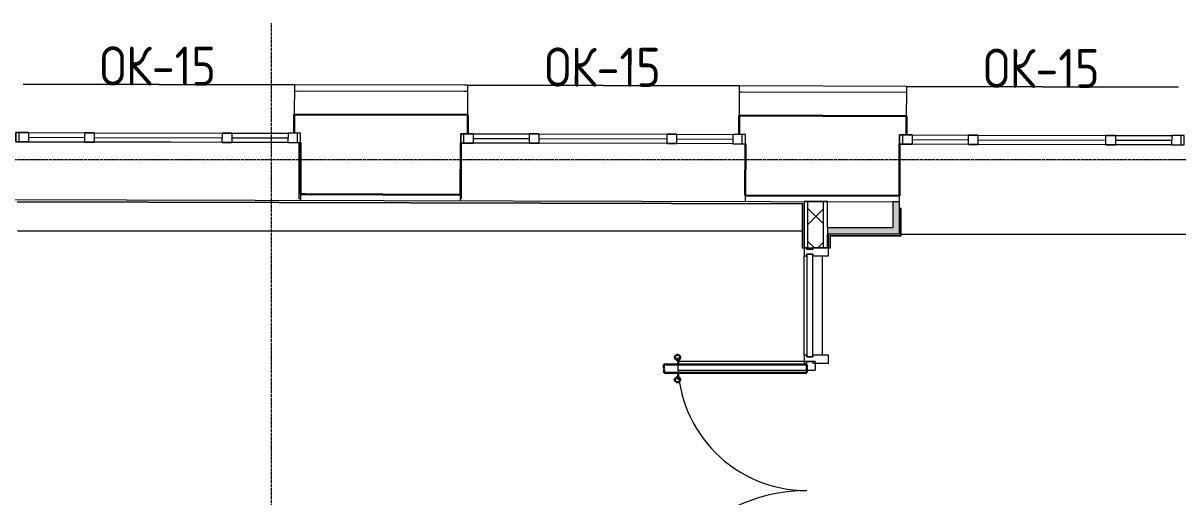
# Model space of a CAD drawing. Header units: millimetres. Extents: x -10178924 to 11692288, y -947381 to 58396.
# Drawn here: x 16460 to 23845, y -264191 to -261163 of the extents above; entities that cross this region are included whole.
import ezdxf

# ---------------------------------------------------------------- set-up
doc = ezdxf.new("R2010")
doc.units = ezdxf.units.MM
doc.linetypes.add('ADSK_Линия сетки', pattern=[25, 20, -2.5, 0, -2.5])
doc.linetypes.add('ADSK_Штриховая_ш3 п1_5', pattern=[4.5, 3, -1.5])
for name, color, linetype, lineweight in [('_ Окна', 7, 'Continuous', 9), ('Витраж', 7, 'Continuous', 9), ('Двери', 7, 'Continuous', 9), ('Марки окон', 7, 'Continuous', 20), ('Окна', 7, 'Continuous', 9), ('Оси', 253, 'Continuous', 9), ('Панели витража', 7, 'Continuous', 9), ('Перекрытие', 7, 'Continuous', 18), ('Стены внутренние', 7, 'Continuous', 18), ('Стены наружные', 7, 'Continuous', 18), ('Стены несущие', 7, 'Continuous', 30), ('Стены отделка', 7, 'Continuous', 30), ('Стены штриховка', 7, 'Continuous', 9), ('ШТРИХОВКА', 252, 'Continuous', 15)]:
    doc.layers.add(name, color=color, linetype=linetype, lineweight=lineweight)
doc.layers.add('Линии', color=7, linetype='Continuous', lineweight=9, true_color=0x00a600)
doc.styles.add('GOST Common_2', font='GOST_Common.ttf', dxfattribs={"width": 0.9, "height": 250})

# ---------------------------------------------------------------- blocks, each defined once
blk = doc.blocks.new('Системная панель - Стекло - 40мм-6453914-План 3-го этажа')
at = {"layer": 'Панели витража', "lineweight": 18}
for p, q in [((327.5, 40), (-327.5, 40)), ((-327.5, 40), (-327.5, 0)), ((327.5, 0), (327.5, 40)), ((-327.5, 0), (327.5, 0))]:
    blk.add_line(p, q, dxfattribs=at)
blk = doc.blocks.new('Витражная двухстворчатая дверь - Входная двухстворчатая левая-6453916-План 3-го этажа')
at = {"layer": 'Двери'}
for p, q in [((-945, 55), (-890, 55)), ((-945, 55), (-945, -825)), ((-890, -825), (-890, 55)), ((890, 55), (945, 55)), ((890, -1044.8), (890, 55)), ((945, -1044.8), (945, 55)), ((-945, -825), (-890, -825)), ((890, -1044.8), (945, -1044.8)), ((945, -1044.8), (890, -1044.8))]:
    blk.add_line(p, q, dxfattribs=at)
for centre, radius, start, end in [((-945, 0), 825, 270, 0), ((925, 0), 1045, 180, 271.09664)]:
    blk.add_arc(centre, radius, start, end, dxfattribs=at)
blk = doc.blocks.new('Прямоугольный импост - Импост структурный с накладкой - 160мм-6453677-План 3-го этажа')
at = {"layer": 'Витраж', "lineweight": 18}
for p, q in [((-25, 0), (-25, 17)), ((-25, 17), (25, 17)), ((-15, 0), (-25, 0)), ((-15, -40), (-15, 0)), ((25, 0), (15, 0)), ((15, 0), (15, -40)), ((25, 17), (25, 0)), ((-25, -140), (-25, -40)), ((-25, -40), (-15, -40)), ((15, -40), (25, -40)), ((25, -40), (25, -140)), ((25, -140), (-25, -140))]:
    blk.add_line(p, q, dxfattribs=at)
blk = doc.blocks.new('Прямоугольный импост - Импост структурный с накладкой - 100мм-5749400-План 3-го этажа')
at = {"layer": 'Витраж'}
for p, q in [((21454.4, 11694), (21454.4, 12329)), ((21571.4, 11694), (21571.4, 12329))]:
    blk.add_line(p, q, dxfattribs=at)
blk = doc.blocks.new('Прямоугольный импост - Импост структурный с накладкой - 160мм-6453803-План 3-го этажа')
at = {"layer": 'Витраж', "lineweight": 18}
for p, q in [((0, 17), (-50, 17)), ((-50, 17), (-50, 0)), ((-50, 0), (-40, 0)), ((-40, 0), (-40, -40)), ((-10, -40), (-10, 0)), ((-10, 0), (0, 0)), ((0, 0), (0, 17)), ((-40, -40), (-50, -40)), ((-50, -40), (-50, -140)), ((0, -40), (-10, -40)), ((0, -140), (0, -40)), ((-50, -140), (0, -140))]:
    blk.add_line(p, q, dxfattribs=at)
blk = doc.blocks.new('окно трехпол с фрамугой - 1800 и 1820х2300_h___нов_ ок15-V17-План 3-го этажа')
at = {"layer": '_ Окна', "lineweight": 18}
for p, q in [((-910, 75), (-910, 135)), ((-910, 135), (-830, 135)), ((-830, 75), (-910, 75)), ((-830, 135), (-830, 75)), ((-470, 75), (-470, 135)), ((-470, 135), (-410, 135)), ((-410, 75), (-470, 75)), ((-410, 135), (-410, 75)), ((410, 75), (410, 135)), ((410, 135), (470, 135)), ((470, 75), (410, 75)), ((470, 135), (470, 75)), ((830, 135), (830, 75)), ((910, 135), (830, 135)), ((830, 75), (910, 75)), ((910, 75), (910, 135))]:
    blk.add_line(p, q, dxfattribs=at)
at = {"layer": '_ Окна'}
for p, q in [((-890, 75), (-890, 135)), ((-830, 105), (-470, 105)), ((-410, 105), (410, 105)), ((470, 105), (830, 105)), ((890, 75), (890, 135))]:
    blk.add_line(p, q, dxfattribs=at)
at = {"layer": 'Окна'}
for p, q in [((-910, 135), (-910, 75)), ((-830, 135), (-910, 135)), ((-910, 75), (-830, 75)), ((-830, 135), (-470, 135)), ((-470, 75), (-830, 75)), ((-410, 135), (-470, 135)), ((-470, 75), (-410, 75)), ((-410, 135), (410, 135)), ((410, 75), (-410, 75)), ((470, 135), (410, 135)), ((410, 75), (470, 75)), ((470, 135), (830, 135)), ((830, 75), (470, 75)), ((910, 135), (830, 135)), ((830, 75), (910, 75)), ((910, 75), (910, 135))]:
    blk.add_line(p, q, dxfattribs=at)
blk = doc.blocks.new('окно трехпол с фрамугой - 1800 и 1820х2300_h___нов_ ок15-V18-План 3-го этажа')
at = {"layer": '_ Окна', "lineweight": 18}
for p, q in [((-910, 75), (-910, 135)), ((-910, 135), (-830, 135)), ((-830, 75), (-910, 75)), ((-830, 135), (-830, 75)), ((-470, 75), (-470, 135)), ((-470, 135), (-410, 135)), ((-410, 75), (-470, 75)), ((-410, 135), (-410, 75)), ((410, 75), (410, 135)), ((410, 135), (470, 135)), ((470, 75), (410, 75)), ((470, 135), (470, 75)), ((830, 135), (830, 75)), ((910, 135), (830, 135)), ((830, 75), (910, 75)), ((910, 75), (910, 135))]:
    blk.add_line(p, q, dxfattribs=at)
at = {"layer": '_ Окна'}
for p, q in [((-890, 75), (-890, 135)), ((-830, 105), (-470, 105)), ((-410, 105), (410, 105)), ((470, 105), (830, 105)), ((890, 75), (890, 135))]:
    blk.add_line(p, q, dxfattribs=at)
at = {"layer": 'Окна'}
for p, q in [((-910, 135), (-910, 75)), ((-830, 135), (-910, 135)), ((-910, 75), (-830, 75)), ((-830, 135), (-470, 135)), ((-470, 75), (-830, 75)), ((-410, 135), (-470, 135)), ((-470, 75), (-410, 75)), ((-410, 135), (410, 135)), ((410, 75), (-410, 75)), ((470, 135), (410, 135)), ((410, 75), (470, 75)), ((470, 135), (830, 135)), ((830, 75), (470, 75)), ((910, 135), (830, 135)), ((830, 75), (910, 75)), ((910, 75), (910, 135))]:
    blk.add_line(p, q, dxfattribs=at)
blk = doc.blocks.new('окно трехпол с фрамугой - 1800 и 1820х2300_h___нов_ ок15-V14-План 3-го этажа')
at = {"layer": '_ Окна', "lineweight": 18}
for p, q in [((-910, 75), (-910, 135)), ((-910, 135), (-830, 135)), ((-830, 75), (-910, 75)), ((-830, 135), (-830, 75)), ((-470, 75), (-470, 135)), ((-470, 135), (-410, 135)), ((-410, 75), (-470, 75)), ((-410, 135), (-410, 75)), ((410, 75), (410, 135)), ((410, 135), (470, 135)), ((470, 75), (410, 75)), ((470, 135), (470, 75)), ((830, 135), (830, 75)), ((910, 135), (830, 135)), ((830, 75), (910, 75)), ((910, 75), (910, 135))]:
    blk.add_line(p, q, dxfattribs=at)
at = {"layer": '_ Окна'}
for p, q in [((-890, 75), (-890, 135)), ((-830, 105), (-470, 105)), ((-410, 105), (410, 105)), ((470, 105), (830, 105)), ((890, 75), (890, 135))]:
    blk.add_line(p, q, dxfattribs=at)
at = {"layer": 'Окна'}
for p, q in [((-910, 135), (-910, 75)), ((-830, 135), (-910, 135)), ((-910, 75), (-830, 75)), ((-830, 135), (-470, 135)), ((-470, 75), (-830, 75)), ((-410, 135), (-470, 135)), ((-470, 75), (-410, 75)), ((-410, 135), (410, 135)), ((410, 75), (-410, 75)), ((470, 135), (410, 135)), ((410, 75), (470, 75)), ((470, 135), (830, 135)), ((830, 75), (470, 75)), ((910, 135), (830, 135)), ((830, 75), (910, 75)), ((910, 75), (910, 135))]:
    blk.add_line(p, q, dxfattribs=at)
blk = doc.blocks.new('3 этаж')
at = {"layer": 'Стены внутренние', "lineweight": 9}
h = blk.add_hatch(dxfattribs=at)
h.set_pattern_fill('FP_3', color=256, style=0, pattern_type=2)
h.set_pattern_definition([(45, (-4e-11, -184652.27), (-106.066, 106.066), []), (135, (-4e-11, -184652.27), (-106.066, -106.066), [])])
h.paths.add_polyline_path([(21479.4, -172273.2), (21579.4, -172273.2), (21579.4, -171978.7), (21479.4, -171978.5), (21479.4, -172184)])
at = {"layer": 'Стены внутренние'}
for points in [[(22063, -172184), (22062.3, -171980), (22023, -171980), (22023, -172184), (22062.3, -172184)], [(21604.4, -172184), (22023, -172184), (22023, -172144), (21604.4, -172144)]]:
    blk.add_hatch(color=256, dxfattribs=at).paths.add_polyline_path(points)
at = {"layer": 'Линии', "color": 7, "linetype": 'ADSK_Штриховая_ш3 п1_5', "lineweight": 30}
for p, q in [((20559, -173070.2), (20558.3, -173017.2)), ((20558.3, -173017.2), (21471.4, -173017.2)), ((20650.7, -173017.2), (20645.6, -172972.5)), ((21471.4, -173017.2), (21471.4, -173070.2)), ((21471.4, -173070.2), (20559, -173070.2)), ((20650.7, -173069.7), (20645.6, -173114.4))]:
    blk.add_line(p, q, dxfattribs=at)
for centre in [(20645.6, -172972.5), (20645.6, -173114.4)]:
    blk.add_circle(centre, 17, dxfattribs=at)
at = {"layer": 'Оси', "linetype": 'ADSK_Линия сетки'}
for p, q in [((18049.6, -188334.9), (18049.6, -170836)), ((-10559.1, -171707.3), (56004.9, -171707.3))]:
    blk.add_line(p, q, dxfattribs=at)
at = {"layer": 'Перекрытие'}
for p, q in [((17403.6, -171597.7), (16414.1, -171597.7)), ((18224.6, -171958.7), (18224.6, -171599.9)), ((19261.4, -171602.6), (19261.4, -171958.7)), ((21078.3, -171907.6), (21078.3, -171607.4)), ((18233.1, -171958.7), (18224.6, -171958.7)), ((19261.4, -171958.7), (19258.1, -171958.7)), ((16425, -172164), (21442.4, -172164)), ((22075, -172184), (26666.1, -172184))]:
    blk.add_line(p, q, dxfattribs=at)
at = {"layer": 'Стены наружные'}
for p, q in [((16460.1, -171225.3), (18195, -171229.8)), ((16463.9, -171224.3), (18195.7, -171228.8)), ((16463.9, -171224.3), (16463.9, -171225.3)), ((18195, -171229.8), (16463.9, -171225.3)), ((18195.7, -171228.8), (18195.7, -171229.8)), ((19305, -171231.8), (21040, -171236.3)), ((19305, -171231.8), (19305, -171232.8)), ((19305, -171232.8), (21040, -171237.3)), ((21040, -171237.3), (19305, -171232.8)), ((21040, -171236.3), (21040, -171237.3)), ((22110, -171239.1), (23845, -171243.7)), ((22110, -171239.1), (22110, -171240.1)), ((22111, -171240.1), (23846, -171244.7)), ((23845, -171244.7), (22111, -171240.1)), ((23845, -171243.7), (23845, -171244.7))]:
    blk.add_line(p, q, dxfattribs=at)
at = {"layer": 'Стены несущие'}
for p, q in [((18194.5, -171419.8), (18194.2, -171539.8)), ((19304.5, -171422.8), (18194.5, -171419.8)), ((19304.2, -171542.7), (19304.5, -171422.8)), ((21039.5, -171427.3), (21039.2, -171547.3)), ((22110.5, -171430.1), (21039.5, -171427.3)), ((22110.2, -171550.1), (22110.5, -171430.1)), ((18234.1, -171599.9), (18233.2, -171929.9)), ((19258.2, -171932.6), (19259.1, -171602.6)), ((21079.1, -171607.4), (21078.2, -171937.4)), ((22064.2, -171940), (22065.1, -171610)), ((18233.2, -171929.9), (18264.2, -171930)), ((18264.2, -171930), (19258.2, -171932.6)), ((19258.2, -171932.6), (18264.2, -171930)), ((21078.2, -171937.4), (22064.2, -171940)), ((22064.2, -171940), (21078.2, -171937.4))]:
    blk.add_line(p, q, dxfattribs=at)
at = {"layer": 'Стены отделка', "lineweight": 9}
for p, q in [((18195, -171229.8), (18194.5, -171419.8)), ((19281, -171232.7), (18195, -171229.8)), ((19305, -171232.8), (19281, -171232.7)), ((19304.9, -171272.8), (19305, -171232.8)), ((21040, -171237.3), (21039.9, -171277.3)), ((22111, -171240.1), (21040, -171237.3)), ((22110.9, -171280.1), (22111, -171240.1)), ((18194.9, -171269.8), (18230.9, -171269.9)), ((19304.9, -171272.8), (19280.9, -171272.7)), ((19304.5, -171422.8), (19304.9, -171272.8)), ((21039.9, -171277.3), (21039.5, -171427.3)), ((21055.9, -171277.4), (21039.9, -171277.3)), ((22110.9, -171280.1), (22105.9, -171280.1)), ((22110.5, -171430.1), (22110.9, -171280.1)), ((22110.9, -171280.1), (22110.9, -171280.1)), ((19304.5, -171422.8), (19304.5, -171422.8)), ((22064.1, -171980), (15438.1, -171962.6)), ((16425, -171977.2), (21442.4, -171990.4)), ((18233.2, -171929.9), (18233.1, -171969.9)), ((18264.2, -171930), (18233.2, -171929.9)), ((19258.1, -171972.6), (19258.2, -171932.6)), ((21078.2, -171937.4), (21078.1, -171977.4)), ((21442.4, -171990.4), (21442.4, -172273.2)), ((21454.4, -171975.2), (21454.4, -172273.2)), ((21604.4, -171975.2), (21454.4, -171975.2)), ((21604.4, -172144), (21604.4, -171975.2)), ((22023, -171979.2), (22023, -172144)), ((22063, -171979.2), (22023, -171979.2)), ((22063, -171979.2), (22063, -172184)), ((22064, -172020), (22064.2, -171940)), ((22075, -172020), (22064, -172020)), ((22075, -172194), (22075, -172020)), ((22023, -172144), (21604.4, -172144)), ((21604.4, -172273.2), (21604.4, -172184)), ((22063, -172184), (21604.4, -172184)), ((21611.4, -172184), (21611.4, -172273.2)), ((21623.4, -172273.2), (21623.4, -172196)), ((21623.4, -172196), (22073, -172196)), ((21442.4, -172273.2), (21604.4, -172273.2)), ((21611.4, -172273.2), (21623.4, -172273.2))]:
    blk.add_line(p, q, dxfattribs=at)
at = {"layer": 'Стены штриховка'}
for p, q in [((19280.9, -171272.7), (18230.9, -171269.9)), ((19280.9, -171272.7), (19280.9, -171272.7)), ((21055.9, -171277.4), (21055.9, -171277.4)), ((22105.9, -171280.1), (21055.9, -171277.4)), ((16423, -171975.2), (21444.4, -171988.4)), ((21444.4, -171988.4), (21444.4, -172273.2)), ((21479.4, -172273.2), (21479.4, -171975.2)), ((21579.4, -172273.2), (21579.4, -171975.2)), ((22073, -172196), (22073, -172020)), ((21604.4, -172144), (21604.4, -172184)), ((21621.4, -172194), (21621.4, -172273.2)), ((21621.4, -172194), (22075, -172194)), ((22073, -172196), (22075, -172196)), ((22075, -172196), (22075, -172194))]:
    blk.add_line(p, q, dxfattribs=at)
at = {"layer": 'Витраж', "rotation": 90}
blk.add_blockref('Прямоугольный импост - Импост структурный с накладкой - 160мм-6453803-План 3-го этажа', (21471.4, -172273.2), dxfattribs=at)
at = {"layer": 'Витраж'}
blk.add_blockref('Прямоугольный импост - Импост структурный с накладкой - 100мм-5749400-План 3-го этажа', (0, -184652.3), dxfattribs=at)
at = {"layer": 'Витраж', "extrusion": (0, 0, -1), "rotation": 270}
blk.add_blockref('Прямоугольный импост - Импост структурный с накладкой - 160мм-6453677-План 3-го этажа', (-21471.4, -172983.2), dxfattribs=at)
at = {"layer": 'Двери', "rotation": 270}
blk.add_blockref('Витражная двухстворчатая дверь - Входная двухстворчатая левая-6453916-План 3-го этажа', (21471.4, -173943.2), dxfattribs=at)
at = {"layer": 'Окна', "rotation": 359.8491625167525}
for name, p in [('окно трехпол с фрамугой - 1800 и 1820х2300_h___нов_ ок15-V17-План 3-го этажа', (17323.9, -171672.5)), ('окно трехпол с фрамугой - 1800 и 1820х2300_h___нов_ ок15-V18-План 3-го этажа', (20168.9, -171680)), ('окно трехпол с фрамугой - 1800 и 1820х2300_h___нов_ ок15-V14-План 3-го этажа', (22974.9, -171687.4))]:
    blk.add_blockref(name, p, dxfattribs=at)
at = {"layer": 'Панели витража', "rotation": 270}
blk.add_blockref('Системная панель - Стекло - 40мм-6453914-План 3-го этажа', (21471.4, -172640.7), dxfattribs=at)
at = {"layer": 'Марки окон', "lineweight": 9, "char_height": 250, "width": 797.4, "attachment_point": 5, "rotation": 359.84916, "line_spacing_factor": 1.022766, "style": 'GOST Common_2'}
for insert in [(17321.8, -171110.7), (20166.7, -171118.2), (22972.7, -171125.6)]:
    blk.add_mtext('\\pxqc,t1.8,3.6,5.4,7.2,9,10.8,12.6,14.4,16.2,18,19.8,21.6,23.4,25.2,27,28.8,30.6,32.4,34.2,36,37.8,39.6,41.4,43.2,45,46.8,48.6,50.4,52.2,54,55.8,57.6;{ОК-15}', dxfattribs=dict(at, insert=insert))

msp = doc.modelspace()

# ---------------------------------------------------------------- block references
at = {"layer": 'ШТРИХОВКА'}
msp.add_blockref('3 этаж', (0, -90326.7), dxfattribs=at)

doc.saveas('drawing.dxf')
